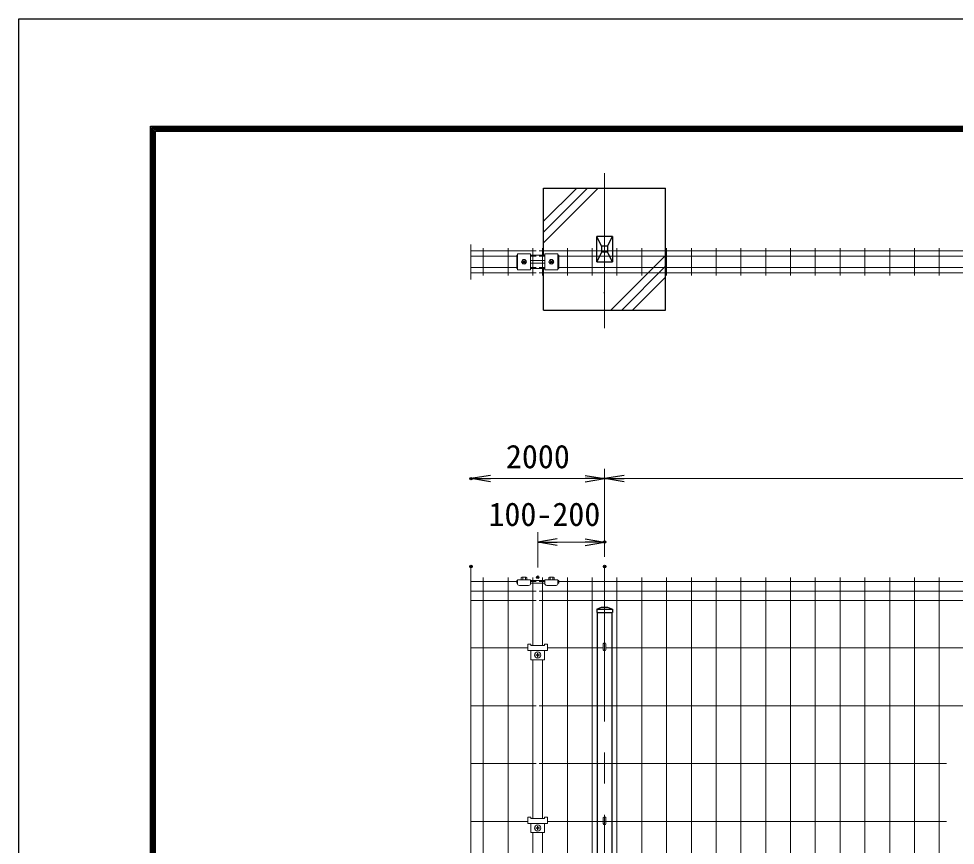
# Model space of a CAD drawing. Units: millimetres, scale not verified. Extents: x -4200 to 4200, y -2970 to 2970.
# Drawn here: x -4200 to -2282, y 1278 to 2970 of the extents above; entities that cross this region are included whole.
import ezdxf
from ezdxf.enums import TextEntityAlignment as Align

# ---------------------------------------------------------------- set-up
doc = ezdxf.new("R2010")
doc.units = ezdxf.units.MM
doc.header["$LTSCALE"] = 10
doc.header["$PDMODE"] = 32
doc.header["$PDSIZE"] = 5
doc.linetypes.add('USER1', pattern=[50.8, 31.75, -6.35, 6.35, -6.35])
for name, color, linetype, lineweight in [('0-2_D-STR4', 7, 'Continuous', 25), ('0-3_D-STR-DIM', 7, 'Continuous', 13), ('0-4_D-STR3', 3, 'Continuous', 13), ('0-5_D-BMK', 2, 'USER1', 13), ('0-6_D-STR1', 1, 'Continuous', 25), ('0-7_D-STR2', 7, 'Continuous', 13), ('0-8_D-DCR-HCH', 7, 'Continuous', 13), ('0-C_D-TTL', 7, 'Continuous', 25)]:
    doc.layers.add(name, color=color, linetype=linetype, lineweight=lineweight)
doc.layers.add('0-9_0', color=7, linetype='Continuous')
doc.layers.add('0-A_Defpoints', color=7, linetype='Continuous')
doc.styles.add('ＭＳ ゴシック', font='')
doc.styles.get('ＭＳ ゴシック').set_extended_font_data('MS Gothic')

# ---------------------------------------------------------------- blocks, each defined once
blk = doc.blocks.new('_Open')
at = {"layer": '0-9_0'}
blk.add_line((-10, 1.667), (0, 0), dxfattribs=at)
blk.add_lwpolyline([(-10, -1.667), (0, 0), (-10, 0)], dxfattribs=at)

msp = doc.modelspace()

# ---------------------------------------------------------------- linework, layer by layer
at = {"layer": '0-2_D-STR4'}
for p, q in [((-3125.45, 2623.29), (-2875.45, 2623.29)), ((-3125.45, 2485.89), (-3125.45, 2623.29)), ((-2875.45, 2373.29), (-2875.45, 2623.29)), ((-3125.45, 2373.29), (-3125.45, 2458.89)), ((-3125.45, 2373.29), (-2875.45, 2373.29))]:
    msp.add_line(p, q, dxfattribs=at)
at = {"layer": '0-3_D-STR-DIM'}
for p, q in [((-3273.97, 2508.08), (-3273.97, 2435.88)), ((-3000.45, 1868.64), (-3000.45, 2048.64)), ((-3000.45, 1868.64), (-3000.45, 2048.64)), ((-3040.45, 2028.64), (-3233.97, 2028.64)), ((-2960.45, 2028.64), (-1040.45, 2028.64)), ((-3137.38, 1846.78), (-3137.38, 1918.64)), ((-3000.45, 1868.64), (-3000.45, 1918.64)), ((-3097.38, 1898.64), (-3040.45, 1898.64)), ((-3273.97, 1848.64), (-3273.97, -164.44))]:
    msp.add_line(p, q, dxfattribs=at)
at = {"layer": '0-4_D-STR3'}
for p, q in [((-3180.41, 2485.89), (-3180.41, 2458.89)), ((-3178.91, 2485.89), (-3180.41, 2485.89)), ((-3178.91, 2488.47), (-3151.91, 2488.47)), ((-3178.91, 2488.47), (-3178.91, 2456.31)), ((-3167.96, 2476.81), (-3170.51, 2472.39)), ((-3168.24, 2474.51), (-3166.83, 2473.1)), ((-3162.86, 2476.81), (-3167.96, 2476.81)), ((-3167.53, 2475.22), (-3166.12, 2473.81)), ((-3163.29, 2475.22), (-3164.71, 2473.81)), ((-3162.58, 2474.51), (-3164, 2473.1)), ((-3162.86, 2476.81), (-3160.32, 2472.39)), ((-3151.91, 2488.47), (-3151.91, 2456.31)), ((-3122.91, 2485.89), (-3151.91, 2485.89)), ((-3150.91, 2474.89), (-3123.91, 2474.89)), ((-3122.91, 2488.47), (-3122.91, 2456.31)), ((-3122.91, 2488.47), (-3095.91, 2488.47)), ((-3111.96, 2476.81), (-3114.51, 2472.39)), ((-3112.24, 2474.51), (-3110.83, 2473.1)), ((-3106.86, 2476.81), (-3111.96, 2476.81)), ((-3111.53, 2475.22), (-3110.12, 2473.81)), ((-3107.29, 2475.22), (-3108.71, 2473.81)), ((-3106.58, 2474.51), (-3108, 2473.1)), ((-3106.86, 2476.81), (-3104.32, 2472.39)), ((-3095.91, 2488.47), (-3095.91, 2456.31)), ((-3094.41, 2485.89), (-3095.91, 2485.89)), ((-3094.41, 2458.89), (-3094.41, 2485.89)), ((-3180.41, 2458.89), (-3178.91, 2458.89)), ((-3178.91, 2456.31), (-3151.91, 2456.31)), ((-3167.96, 2467.98), (-3170.51, 2472.39)), ((-3168.24, 2470.27), (-3166.83, 2471.69)), ((-3162.86, 2467.98), (-3167.96, 2467.98)), ((-3167.53, 2469.56), (-3166.12, 2470.98)), ((-3163.29, 2469.56), (-3164.71, 2470.98)), ((-3162.58, 2470.27), (-3164, 2471.69)), ((-3162.86, 2467.98), (-3160.32, 2472.39)), ((-3151.91, 2458.89), (-3122.91, 2458.89)), ((-3150.91, 2469.89), (-3123.91, 2469.89)), ((-3122.91, 2456.31), (-3095.91, 2456.31)), ((-3111.96, 2467.98), (-3114.51, 2472.39)), ((-3112.24, 2470.27), (-3110.83, 2471.69)), ((-3106.86, 2467.98), (-3111.96, 2467.98)), ((-3111.53, 2469.56), (-3110.12, 2470.98)), ((-3107.29, 2469.56), (-3108.71, 2470.98)), ((-3106.58, 2470.27), (-3108, 2471.69)), ((-3106.86, 2467.98), (-3104.32, 2472.39)), ((-3095.91, 2458.89), (-3094.41, 2458.89)), ((-3170.93, 1821.55), (-3170.93, 1826.18)), ((-3169.55, 1826.55), (-3161.29, 1826.55)), ((-3168.17, 1821.55), (-3168.17, 1826.18)), ((-3162.67, 1821.55), (-3162.67, 1826.18)), ((-3159.91, 1826.18), (-3159.91, 1821.55)), ((-3114.93, 1821.55), (-3114.93, 1826.18)), ((-3113.56, 1826.55), (-3105.3, 1826.55)), ((-3112.18, 1821.55), (-3112.18, 1826.18)), ((-3106.67, 1821.55), (-3106.67, 1826.18)), ((-3103.92, 1826.18), (-3103.92, 1821.55)), ((-3180.42, 1814.55), (-3180.42, 1819.95)), ((-3180.42, 1819.95), (-3178.92, 1819.95)), ((-3180.42, 1814.55), (-3178.92, 1814.55)), ((-3178.92, 1821.55), (-3151.92, 1821.55)), ((-3178.92, 1821.55), (-3178.92, 1814.05)), ((-3174.92, 1810.05), (-3155.92, 1810.05)), ((-3151.92, 1821.55), (-3151.92, 1814.05)), ((-3151.92, 1819.95), (-3122.92, 1819.95)), ((-3151.92, 1814.55), (-3122.92, 1814.55)), ((-3122.92, 1821.55), (-3122.92, 1814.05)), ((-3122.92, 1821.55), (-3095.92, 1821.55)), ((-3118.92, 1810.05), (-3099.92, 1810.05)), ((-3095.92, 1821.55), (-3095.92, 1814.05)), ((-3095.92, 1819.95), (-3094.42, 1819.95)), ((-3095.92, 1814.55), (-3094.42, 1814.55)), ((-3094.42, 1819.95), (-3094.42, 1814.55)), ((-3157.41, 1689.68), (-3157.41, 1676.88)), ((-3157.41, 1689.68), (-3151.41, 1689.68)), ((-3123.41, 1689.68), (-3117.41, 1689.68)), ((-3123.41, 1689.68), (-3123.41, 1686.78)), ((-3117.41, 1689.68), (-3117.41, 1676.88)), ((-3003.05, 1690.54), (-3003.05, 1678.38)), ((-2997.85, 1690.54), (-2997.85, 1678.38)), ((-3157.41, 1676.88), (-3117.41, 1676.88)), ((-3151.41, 1676.88), (-3151.41, 1657.88)), ((-3137.88, 1670.88), (-3137.88, 1668.88)), ((-3136.88, 1670.88), (-3136.88, 1668.88)), ((-3123.41, 1676.88), (-3123.41, 1657.88)), ((-3151.41, 1657.88), (-3123.41, 1657.88)), ((-3140.88, 1667.88), (-3138.88, 1667.88)), ((-3140.88, 1666.88), (-3138.88, 1666.88)), ((-3137.88, 1663.88), (-3137.88, 1665.88)), ((-3136.88, 1663.88), (-3136.88, 1665.88)), ((-3133.88, 1667.88), (-3135.88, 1667.88)), ((-3133.88, 1666.88), (-3135.88, 1666.88)), ((-3157.41, 1335.68), (-3157.41, 1322.88)), ((-3157.41, 1335.68), (-3151.41, 1335.68)), ((-3123.41, 1335.68), (-3117.41, 1335.68)), ((-3123.41, 1335.68), (-3123.41, 1332.78)), ((-3117.41, 1335.68), (-3117.41, 1322.88)), ((-3003.05, 1334.64), (-3003.05, 1322.48)), ((-2997.85, 1334.64), (-2997.85, 1322.48)), ((-3157.41, 1322.88), (-3117.41, 1322.88)), ((-3151.41, 1322.88), (-3151.41, 1303.88)), ((-3140.88, 1313.88), (-3138.88, 1313.88)), ((-3140.88, 1312.88), (-3138.88, 1312.88)), ((-3137.88, 1316.88), (-3137.88, 1314.88)), ((-3137.88, 1309.88), (-3137.88, 1311.88)), ((-3136.88, 1316.88), (-3136.88, 1314.88)), ((-3136.88, 1309.88), (-3136.88, 1311.88)), ((-3133.88, 1313.88), (-3135.88, 1313.88)), ((-3133.88, 1312.88), (-3135.88, 1312.88)), ((-3123.41, 1322.88), (-3123.41, 1303.88)), ((-3151.41, 1303.88), (-3123.41, 1303.88))]:
    msp.add_line(p, q, dxfattribs=at)
for points in [[(-3151.41, 1689.68), (-3151.41, 1686.78), (-3123.41, 1686.78)], [(-3151.41, 1335.68), (-3151.41, 1332.78), (-3123.41, 1332.78)]]:
    msp.add_lwpolyline(points, dxfattribs=at)
for centre, radius in [((-3165.41, 2472.39), 4.41), ((-3109.41, 2472.39), 4.41), ((-3137.38, 1667.38), 6.5), ((-3137.38, 1313.38), 6.5)]:
    msp.add_circle(centre, radius, dxfattribs=at)
for centre, radius, start, end in [((-3167.89, 2474.87), 0.5, 44.99953, 224.99952), ((-3165.41, 2473.64), 3.75, 57.53826, 122.46174), ((-3165.41, 2474.51), 1, 225.00001, 314.99999), ((-3162.94, 2474.87), 0.5, 315, 135), ((-3150.91, 2472.39), 2.5, 90, 113.57818), ((-3123.91, 2472.39), 2.5, 66.42182, 90), ((-3111.89, 2474.87), 0.5, 44.99953, 224.99952), ((-3109.41, 2473.64), 3.75, 57.53826, 122.46174), ((-3109.41, 2474.51), 1, 225.00001, 314.99999), ((-3106.94, 2474.87), 0.5, 315, 135), ((-3167.89, 2469.92), 0.5, 135, 314.99998), ((-3165.41, 2471.14), 3.75, 237.53826, 302.46174), ((-3167.53, 2472.39), 1, 314.99999, 45), ((-3165.41, 2470.27), 1, 45, 135), ((-3163.29, 2472.39), 1, 135, 225.00001), ((-3162.94, 2469.92), 0.5, 225.00001, 44.99999), ((-3150.91, 2472.39), 2.5, 246.42182, 270), ((-3123.91, 2472.39), 2.5, 270, 293.57818), ((-3111.89, 2469.92), 0.5, 135, 314.99998), ((-3109.41, 2471.14), 3.75, 237.53826, 302.46174), ((-3111.53, 2472.39), 1, 314.99999, 45), ((-3109.41, 2470.27), 1, 45, 135), ((-3107.29, 2472.39), 1, 135, 225.00001), ((-3106.94, 2469.92), 0.5, 225.00001, 44.99999), ((-3169.55, 1823.79), 2.75, 60, 120), ((-3165.42, 1816.09), 10.46, 74.73852, 105.26148), ((-3161.29, 1823.79), 2.75, 60, 120), ((-3113.56, 1823.79), 2.75, 60, 120), ((-3109.43, 1816.09), 10.46, 74.73852, 105.26148), ((-3105.3, 1823.79), 2.75, 60, 120), ((-3174.92, 1814.05), 4, 180, 270), ((-3155.92, 1814.05), 4, 270, 0), ((-3118.92, 1814.05), 4, 180, 270), ((-3099.92, 1814.05), 4, 270, 0), ((-3138.88, 1668.88), 1, 270, 0.00001), ((-3137.38, 1670.88), 0.5, 0, 179.99999), ((-3135.88, 1668.88), 1, 180.00001, 270), ((-3000.45, 1678.38), 2.6, 180, 0), ((-3140.88, 1667.38), 0.5, 90.00001, 270), ((-3138.88, 1665.88), 1, 0, 90), ((-3137.38, 1663.88), 0.5, 180.00002, 0.00001), ((-3135.88, 1665.88), 1, 90, 180.00001), ((-3133.88, 1667.38), 0.5, 270.00049, 90.00046), ((-3140.88, 1313.38), 0.5, 90.00001, 270), ((-3138.88, 1314.88), 1, 270, 0.00001), ((-3138.88, 1311.88), 1, 0, 90), ((-3137.38, 1316.88), 0.5, 0, 179.99999), ((-3137.38, 1309.88), 0.5, 180.00002, 0.00001), ((-3135.88, 1314.88), 1, 180.00001, 270), ((-3135.88, 1311.88), 1, 90, 180.00001), ((-3133.88, 1313.38), 0.5, 270.00049, 90.00046), ((-3000.45, 1322.48), 2.6, 180, 0)]:
    msp.add_arc(centre, radius, start, end, dxfattribs=at)
for centre in [(-3000.45, 1690.53), (-3000.45, 1334.63)]:
    msp.add_ellipse(centre, major_axis=(-2.6, 0), ratio=0.649974, start_param=3.1415927, end_param=6.2831853, dxfattribs=at)
at = {"layer": '0-5_D-BMK'}
for p, q in [((-3000.45, 2653.89), (-3000.45, 2335.19)), ((-3000.45, 1848.64), (-3000.45, -503.62))]:
    msp.add_line(p, q, dxfattribs=at)
at = {"layer": '0-6_D-STR1'}
for p, q in [((-2984.45, 2524.29), (-3016.45, 2524.29)), ((-3006.45, 2504.29), (-3016.45, 2524.29)), ((-3016.45, 2472.29), (-3016.45, 2524.29)), ((-2994.45, 2504.29), (-2984.45, 2524.29)), ((-2984.45, 2524.29), (-2984.45, 2472.29)), ((-3006.45, 2492.29), (-3016.45, 2472.29)), ((-2984.45, 2472.29), (-2994.45, 2492.29)), ((-3016.45, 2472.29), (-2984.45, 2472.29)), ((-3001.74, 2408.29), (-3000.45, 2409.58)), ((-3016.45, 1761.38), (-3006.45, 1765.38)), ((-3006.45, 1765.38), (-2994.45, 1765.38)), ((-3016.45, 1761.38), (-2984.45, 1761.38)), ((-3016.45, 1761.38), (-3016.45, 1754.38)), ((-3016.45, 1754.38), (-2984.45, 1754.38)), ((-3015.45, 1754.38), (-3015.45, -473.62)), ((-2985.45, 1754.38), (-2985.45, -473.62))]:
    msp.add_line(p, q, dxfattribs=at)
for points in [[(-2994.45, 2504.29), (-3006.45, 2504.29), (-3006.45, 2492.29)], [(-2994.45, 2504.29), (-2994.45, 2492.29), (-3006.45, 2492.29)], [(-2994.45, 1765.38), (-2984.45, 1761.38), (-2984.45, 1754.38)]]:
    msp.add_lwpolyline(points, dxfattribs=at)
at = {"layer": '0-7_D-STR2'}
for p, q in [((-3273.97, 2494.99), (-3140.41, 2494.99)), ((-3248.93, 2500.39), (-3248.93, 2444.39)), ((-3198.16, 2500.39), (-3198.16, 2444.39)), ((-3147.39, 2500.39), (-3147.39, 2444.39)), ((-3134.41, 2494.99), (-1140.41, 2494.99)), ((-3127.44, 2500.39), (-3127.44, 2444.39)), ((-3076.67, 2500.39), (-3076.67, 2444.39)), ((-3025.9, 2500.39), (-3025.9, 2444.39)), ((-2975.13, 2500.39), (-2975.13, 2444.39)), ((-2924.36, 2500.39), (-2924.36, 2444.39)), ((-2873.59, 2500.39), (-2873.59, 2444.39)), ((-2822.82, 2500.39), (-2822.82, 2444.39)), ((-2772.05, 2500.39), (-2772.05, 2444.39)), ((-2721.28, 2500.39), (-2721.28, 2444.39)), ((-2670.51, 2500.39), (-2670.51, 2444.39)), ((-2619.74, 2500.39), (-2619.74, 2444.39)), ((-2568.98, 2500.39), (-2568.98, 2444.39)), ((-2518.21, 2500.39), (-2518.21, 2444.39)), ((-2467.44, 2500.39), (-2467.44, 2444.39)), ((-2416.67, 2500.39), (-2416.67, 2444.39)), ((-2365.9, 2500.39), (-2365.9, 2444.39)), ((-2315.13, 2500.39), (-2315.13, 2444.39)), ((-3273.97, 2483.69), (-3178.91, 2483.69)), ((-3151.91, 2483.69), (-3140.41, 2483.69)), ((-3134.41, 2483.69), (-3122.91, 2483.69)), ((-3095.91, 2483.69), (-1140.41, 2483.69)), ((-3273.97, 2461.09), (-3178.91, 2461.09)), ((-3151.91, 2461.09), (-3140.41, 2461.09)), ((-3134.41, 2461.09), (-3122.91, 2461.09)), ((-3095.91, 2461.09), (-1140.41, 2461.09)), ((-3273.97, 2449.79), (-3140.41, 2449.79)), ((-3134.41, 2449.79), (-1140.41, 2449.79)), ((-3248.97, 1826.38), (-3248.97, -143.62)), ((-3198.2, 1826.38), (-3198.2, -143.62)), ((-3147.43, 1826.38), (-3147.43, 1686.78)), ((-3127.4, 1826.38), (-3127.4, 1686.78)), ((-3076.63, 1826.38), (-3076.63, -143.62)), ((-3025.86, 1826.38), (-3025.86, -143.62)), ((-2975.09, 1826.38), (-2975.09, -143.62)), ((-2924.32, 1826.38), (-2924.32, -143.62)), ((-2873.55, 1826.38), (-2873.55, -143.62)), ((-2822.78, 1826.38), (-2822.78, -143.62)), ((-2772.01, 1826.38), (-2772.01, -143.62)), ((-2721.24, 1826.38), (-2721.24, -143.62)), ((-2670.47, 1826.38), (-2670.47, -143.62)), ((-2619.7, 1826.38), (-2619.7, -143.62)), ((-2568.94, 1826.38), (-2568.94, -143.62)), ((-2518.17, 1826.38), (-2518.17, -143.62)), ((-2467.4, 1826.38), (-2467.4, -143.62)), ((-2416.63, 1826.38), (-2416.63, -143.62)), ((-2365.86, 1826.38), (-2365.86, -143.62)), ((-2315.09, 1826.38), (-2315.09, -143.62)), ((-3178.92, 1817.95), (-3273.97, 1817.95)), ((-3140.41, 1817.95), (-3151.92, 1817.95)), ((-3122.92, 1817.95), (-3134.41, 1817.95)), ((-1178.9, 1817.95), (-3095.92, 1817.95)), ((-3140.41, 1798.38), (-3273.97, 1798.38)), ((-1140.4, 1798.38), (-3134.41, 1798.38)), ((-3140.41, 1778.8), (-3273.97, 1778.8)), ((-1140.4, 1778.8), (-3134.41, 1778.8)), ((-3157.41, 1682.38), (-3273.97, 1682.38)), ((-3003.05, 1682.38), (-3117.41, 1682.38)), ((-1157.41, 1682.38), (-2997.85, 1682.38)), ((-3147.43, 1657.88), (-3147.43, 1332.78)), ((-3127.4, 1657.88), (-3127.4, 1332.78)), ((-3140.43, 1563.73), (-3273.97, 1563.73)), ((-1140.4, 1563.73), (-3134.4, 1563.73)), ((-3140.43, 1445.09), (-3273.97, 1445.09)), ((-2300.45, 1445.09), (-3134.4, 1445.09)), ((-3157.41, 1326.45), (-3273.97, 1326.45)), ((-2300.45, 1326.45), (-3117.41, 1326.45)), ((-3147.43, 1303.88), (-3147.43, 320.48)), ((-3127.4, 1303.88), (-3127.4, 320.48))]:
    msp.add_line(p, q, dxfattribs=at)
at = {"layer": '0-8_D-DCR-HCH'}
for p, q in [((-3125.45, 2533.29), (-3035.45, 2623.29)), ((-3125.45, 2555.39), (-3057.55, 2623.29)), ((-3125.45, 2511.2), (-3013.36, 2623.29)), ((-2875.45, 2485.39), (-2987.55, 2373.29)), ((-2875.45, 2463.29), (-2965.45, 2373.29)), ((-2875.45, 2441.2), (-2943.36, 2373.29))]:
    msp.add_line(p, q, dxfattribs=at)
at = {"layer": '0-A_Defpoints'}
for p in [(-3273.97, 2028.64), (-3000.45, 1898.64), (-3273.97, 1848.64), (-3000.45, 1848.64), (-3137.38, 1826.78)]:
    msp.add_point(p, dxfattribs=at)
at = {"layer": '0-C_D-TTL', "color": 2}
msp.add_lwpolyline([(-4200, 2970), (4200, 2970), (4200, -2970), (-4200, -2970)], close=True, dxfattribs=at)
at = {"layer": '0-C_D-TTL'}
for points in [[(-3930, 2750), (3930, 2750), (3930, -2750), (-3930, -2750)], [(-3927.5, 2747.5), (3927.5, 2747.5), (3927.5, -2747.5), (-3927.5, -2747.5)], [(-3925, 2745), (3925, 2745), (3925, -2745), (-3925, -2745)], [(-3922.5, 2742.5), (3922.5, 2742.5), (3922.5, -2742.5), (-3922.5, -2742.5)], [(-3920, 2740), (3920, 2740), (3920, -2740), (-3920, -2740)]]:
    msp.add_lwpolyline(points, close=True, dxfattribs=at)

# ---------------------------------------------------------------- block references
at = {"layer": '0-3_D-STR-DIM', "xscale": 4, "yscale": 4, "rotation": 180}
for p in [(-3273.97, 2028.64), (-3000.45, 2028.64), (-3137.38, 1898.64)]:
    msp.add_blockref('_Open', p, dxfattribs=at)
at = {"layer": '0-3_D-STR-DIM', "xscale": 4, "yscale": 4}
for p in [(-3000.45, 2028.64), (-3000.45, 1898.64)]:
    msp.add_blockref('_Open', p, dxfattribs=at)

# ---------------------------------------------------------------- texts
at = {"layer": '0-3_D-STR-DIM', "style": 'ＭＳ ゴシック'}
for s, p in [('2000', (-3202.46, 2035.38)), ('100-200', (-3238.23, 1917.25))]:
    msp.add_text(s, height=48.09, dxfattribs=at).set_placement(p, align=Align.BOTTOM_LEFT)

doc.saveas('drawing.dxf')
